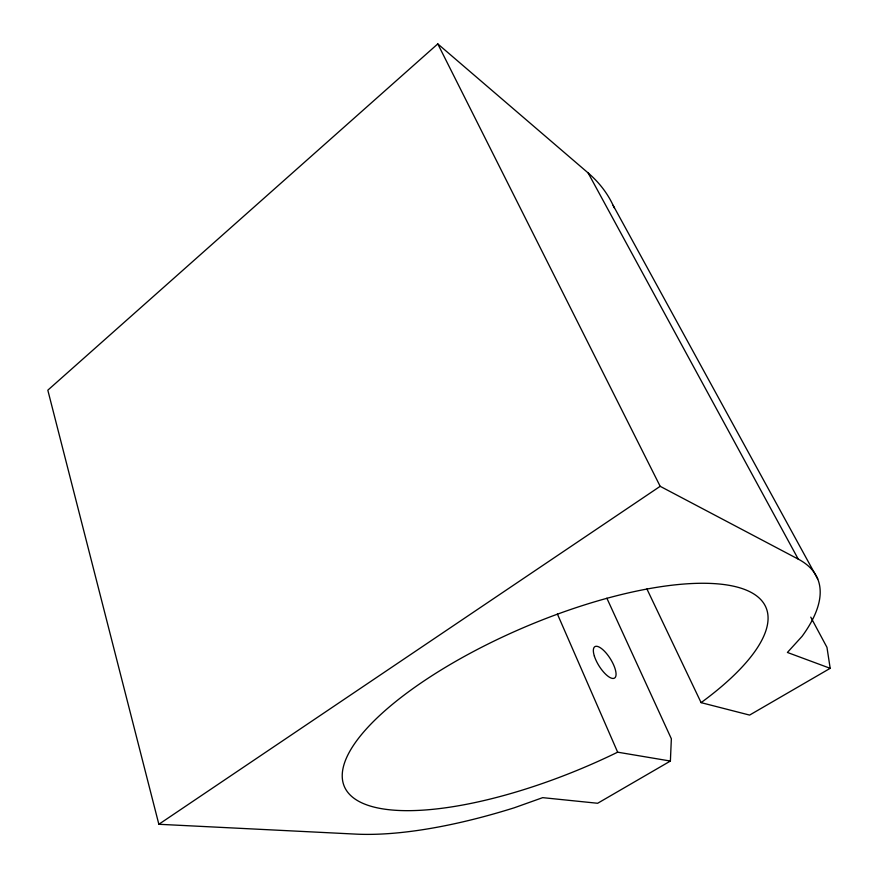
<?xml version="1.0" encoding="UTF-8"?>
<svg xmlns="http://www.w3.org/2000/svg" width="878" height="878" viewBox="0 0 878 878"><rect width="100%" height="100%" fill="white"/><g stroke="black" fill="none" stroke-linecap="round" stroke-linejoin="round"><path stroke-width="1.32" d="M614.238 207.823A244.523 148.393 -22.6 0 0 588.128 172.933L437.782 43.9L47.818 390.183L158.852 824.277L355.535 834.1A288.105 96.448 -23 0 0 514.376 807.749L542.692 797.652L597.644 803.271L670.386 761.05L671.352 738.782L606.863 598.203M158.852 824.277L660.179 486.313L798.245 559.121A288.105 96.448 -23 0 1 802.042 636.374L787.401 652.453L830.182 668.323L826.966 647.349L810.767 617.146M830.182 668.323L749.603 715.087L701.094 702.641A229.037 76.199 -23 0 0 646.724 589.083A229.037 76.199 -23 0 0 342.804 769.523A229.037 76.199 -23 0 0 617.651 752.183L670.386 761.05M613.14 205.375L817.736 579.008M588.128 172.933L798.245 559.121M437.782 43.9L660.179 486.313M646.921 588.973L701.094 702.641M557.409 614.051L617.651 752.183M594.351 656.064A18.537 6.684 57.9 0 0 613.952 678.343A18.537 6.684 57.9 0 0 605.831 652.694A18.537 6.684 57.9 0 0 594.351 656.064"/></g></svg>
